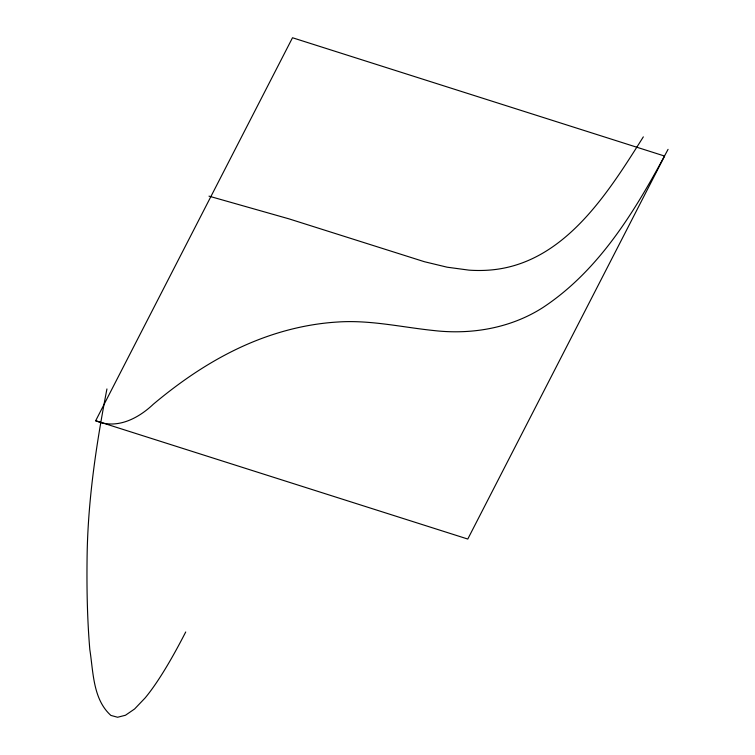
<?xml version="1.0" encoding="UTF-8"?>
<svg xmlns="http://www.w3.org/2000/svg" width="755" height="755" viewBox="0 0 755 755"><rect width="100%" height="100%" fill="white"/><g stroke="black" fill="none" stroke-linecap="round" stroke-linejoin="round"><path stroke-width="1.13" d="M106.936 388.948C96.178 444.752 87.703 501.235 87.08 558.181C86.693 588.664 87.24 619.194 89.817 649.583C93.356 671.893 92.818 699.187 110.891 715.419L117.601 717.25L125.472 715.249L134.607 708.973L145.111 697.96A412.711 59.183 -72.4 0 0 185.721 631.973M95.687 420.724L292.506 37.75L664.608 156.068L467.779 539.042L95.687 420.724C116.6 429.812 138.156 418.6 153.331 404.218C184.428 378.104 218.723 355.35 256.634 340.411C282.644 330.161 310.163 323.631 338.098 321.989C370.243 319.856 401.839 327.217 433.625 330.52C471.299 334.88 510.588 328.246 542.826 307.596C600.225 269.743 636.352 208.663 668.062 149.348M643.335 136.863C607.794 193.223 564.145 263.618 490.703 269.997A97.414 62.495 10.7 0 1 468.987 270.139L447.149 267.195L424.385 261.711L289.071 218.884L208.993 196.149"/></g></svg>
